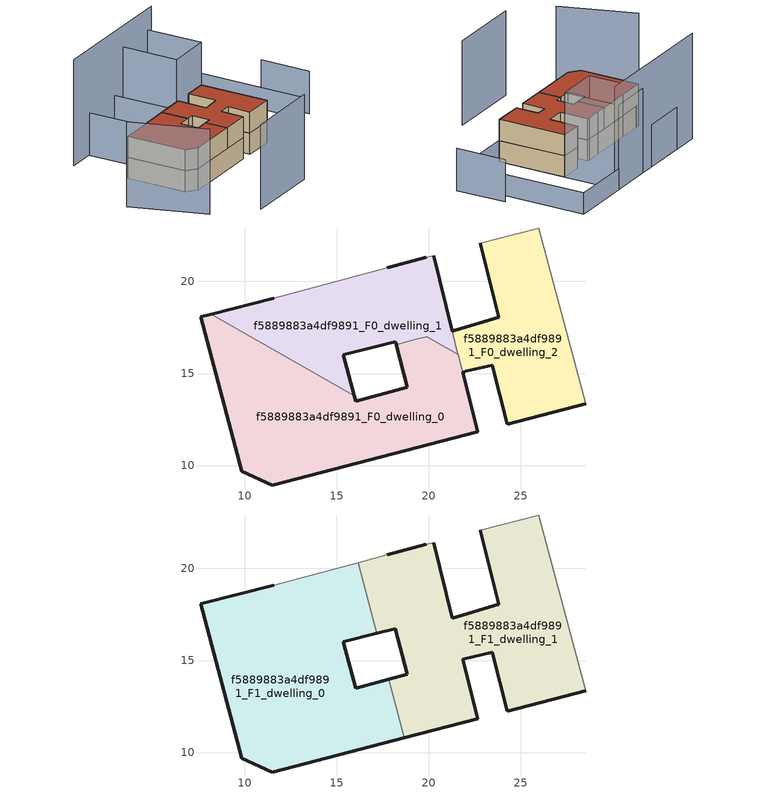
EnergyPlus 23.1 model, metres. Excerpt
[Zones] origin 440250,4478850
f5889883a4df9891_F0_dwelling_0
 floor ground (EU_floor_Construction): 22.66,11.84 21.62,16.02 19.91,17 19.3,16.85 18.23,16.57 18.84,14.25 16.04,13.49 15.96,13.78 8.18,18.23 7.62,18.09 9.84,9.7 11.5,8.94 z0
 wall outside (EU_wall_Construction): 21.85,15.07 22.66,11.84 11.5,8.94 9.84,9.7 7.62,18.09 8.18,18.23 / 15.96,13.78 16.04,13.49 18.84,14.25 18.23,16.57 z0:3; 21.85,15.07,3 21.85,15.08,0 21.85,15.07,0; 19.9,17,3 19.9,17,0 19.91,17,0
 wall to f5889883a4df9891_F0_dwelling_1 (EU_wall_Construction): 18.23,16.57 19.3,16.85 19.9,17 / 8.18,18.23 15.96,13.78 / 19.91,17 21.58,16.05 z0:3; 21.58,16.05,3 21.58,16.05,0 21.58,16.04,0
 wall to f5889883a4df9891_F0_dwelling_2 (EU_wall_Construction): 21.58,16.04 21.62,16.02 21.85,15.08 z0:3
 ceiling adiabatic (EU_roof_Construction): 21.51,16.09 19.9,17 19.3,16.85 19.91,17 z3
f5889883a4df9891_F0_dwelling_1
 floor ground (EU_floor_Construction): 21.58,16.05 21.28,17.31 20.28,21.39 19.88,21.31 17.74,20.74 11.57,19.1 8.18,18.23 15.96,13.78 15.37,16.01 18.19,16.73 18.23,16.57 19.3,16.85 19.9,17 z0
 wall outside (EU_wall_Construction): 8.18,18.23 11.57,19.1 / 17.74,20.74 19.88,21.31 / 20.28,21.39 21.28,17.31 / 18.23,16.58 18.19,16.73 15.37,16.01 15.96,13.78 z0:3; 21.28,17.3,3 21.28,17.31,0 21.28,17.3,0; 18.23,16.58,3 18.23,16.57,0 18.23,16.58,0
 wall adiabatic (EU_wall_Construction): 11.57,19.1 17.74,20.74 / 19.88,21.31 20.28,21.39 z0:3
 wall to f5889883a4df9891_F0_dwelling_2 (EU_wall_Construction): 21.28,17.3 21.58,16.04 z0:3
f5889883a4df9891_F0_dwelling_2
 floor ground (EU_floor_Construction): 28.53,13.37 25.98,22.9 22.82,22.06 23.82,18.05 21.43,17.35 21.42,17.34 21.28,17.3 21.58,16.04 21.62,16.02 21.85,15.08 21.97,15.11 22,15.11 23.46,15.44 24.28,12.25 z0
 wall outside (EU_wall_Construction): 28.53,13.37 24.28,12.25 23.46,15.44 22,15.11 21.97,15.11 / 21.97,15.1 21.85,15.08 / 21.28,17.3 21.42,17.34 21.43,17.35 / 21.44,17.35 23.82,18.05 22.82,22.06 z0:3; 21.97,15.1,3 21.97,15.11,0 21.97,15.1,0; 21.44,17.35,3 21.43,17.35,0 21.44,17.35,0
 wall adiabatic (EU_wall_Construction): 22.82,22.06 25.98,22.9 28.53,13.37 z0:3
f5889883a4df9891_F1_dwelling_0
 floor to f5889883a4df9891_F0_dwelling_0 (EU_floor_Construction): 18.67,10.81 17.84,13.98 16.04,13.49 15.96,13.78 8.18,18.23 7.62,18.09 9.84,9.7 11.5,8.94 z3
 floor to f5889883a4df9891_F0_dwelling_1 (EU_floor_Construction): 15.96,13.78 15.37,16.01 17.18,16.47 16.17,20.32 11.57,19.1 8.18,18.23 z3
 wall outside (EU_wall_Construction): 17.18,16.47 15.37,16.01 16.04,13.49 17.84,13.98 / 18.67,10.81 11.5,8.94 9.84,9.7 7.62,18.09 11.57,19.1 z3:6
 wall adiabatic (EU_wall_Construction): 11.57,19.1 16.17,20.32 z3:6
 wall to f5889883a4df9891_F1_dwelling_1 (EU_wall_Construction): 16.17,20.32 17.18,16.47 / 17.84,13.98 18.67,10.81 z3:6
 roof outside (EU_roof_Construction): 16.17,20.32 17.18,16.47 15.37,16.01 16.04,13.49 17.84,13.98 18.67,10.81 11.5,8.94 9.84,9.7 7.62,18.09 11.57,19.1 z6
f5889883a4df9891_F1_dwelling_1
 floor to f5889883a4df9891_F0_dwelling_1 (EU_floor_Construction): 21.58,16.05 20.28,21.39 19.88,21.31 17.74,20.74 16.17,20.32 17.18,16.47 18.19,16.73 18.23,16.58 19.3,16.85 19.9,17 z3
 floor to f5889883a4df9891_F0_dwelling_2 (EU_floor_Construction): 28.53,13.37 25.98,22.9 22.82,22.06 23.82,18.05 21.44,17.35 21.42,17.34 21.28,17.3 21.58,16.04 21.62,16.02 21.85,15.08 23.46,15.44 24.28,12.25 z3
 floor to f5889883a4df9891_F0_dwelling_0 (EU_floor_Construction): 22.66,11.84 21.62,16.02 21.51,16.09 19.9,17 19.3,16.85 18.23,16.57 18.84,14.25 17.84,13.98 18.67,10.81 z3
 wall outside (EU_wall_Construction): 17.84,13.98 18.84,14.25 18.19,16.73 17.18,16.47 / 17.74,20.74 19.88,21.31 / 20.28,21.39 21.28,17.3 23.82,18.05 22.82,22.06 / 28.53,13.37 24.28,12.25 23.46,15.44 21.85,15.08 22.66,11.84 18.67,10.81 z3:6
 wall adiabatic (EU_wall_Construction): 16.17,20.32 17.74,20.74 / 19.88,21.31 20.28,21.39 / 22.82,22.06 25.98,22.9 28.53,13.37 z3:6
 roof outside (EU_roof_Construction): 25.98,22.9 28.53,13.37 24.28,12.25 23.46,15.44 21.85,15.08 22.66,11.84 18.67,10.81 17.84,13.98 18.84,14.25 18.19,16.73 17.18,16.47 16.17,20.32 17.74,20.74 19.88,21.31 20.28,21.39 21.28,17.3 23.82,18.05 22.82,22.06 z6
shading: 12.82,-1.13 23.62,1.71 / 1.18,11.74 7.11,2.48 / 19.88,21.29 17.83,29.09 / 17.83,29.09 23.94,30.69 / 23.94,30.69 25.99,22.89 / 25.99,22.89 19.88,21.29 z0:12; 32.66,32.98 37.21,15.55 / 37.21,15.55 28.45,13.26 / 28.45,13.26 23.9,30.7 / 23.9,30.7 32.66,32.98 z0:3; 38.95,16.03 37.14,23.04 / 15.66,28.55 17.74,20.74 / 17.74,20.74 11.5,19.07 / 11.5,19.07 9.41,26.89 / 9.41,26.89 15.66,28.55 z0:6; 24.89,30.92 5.6,25.87 z0:15
[Building]
EU S2 Campaign: North Axis=0; Terrain=City; Solar Distribution=FullExterior
[Site:Location]
Madrid: Latitude=40.5; Longitude=-3.5; Time Zone=1; Elevation=609
[SizingPeriod:WeatherFileDays]
AnnualSizingPeriod: Begin Month=1; Begin Day of Month=1; End Month=12; End Day of Month=31; Day of Week for Start Day=Monday; Use Weather File Daylight Saving Period=No; Use Weather File Rain and Snow Indicators=No
[MATERIAL]
EU_InternalMass_Material: Roughness=MediumRough; Thickness=0.1; Conductivity=1; Density=1800; Specific Heat=900; Thermal Absorptance=0.9; Solar Absorptance=0.7; Visible Absorptance=0.7
[MATERIAL:NOMASS] Roughness=MediumRough; Thermal Absorptance=0.9; Solar Absorptance=0.7; Visible Absorptance=0.7
Name | Thermal Resistance
EU_wall_NoMass | 0.419739
EU_roof_NoMass | 0.352165
EU_floor_NoMass | 0.608284
[CONSTRUCTION]
EU_wall_Construction: EU_wall_NoMass
EU_roof_Construction: EU_roof_NoMass
EU_floor_Construction: EU_floor_NoMass
EU_InternalMass_Construction: EU_InternalMass_Material
[ZONE] Type=1; Multiplier=1; Ceiling Height=autocalculate; Floor Area=autocalculate; Part of Total Floor Area=Yes
Name | Volume
f5889883a4df9891_F0_dwelling_0 | 221.594
f5889883a4df9891_F1_dwelling_0 | 243.168
f5889883a4df9891_F0_dwelling_1 | 136.979
f5889883a4df9891_F1_dwelling_1 | 243.169
f5889883a4df9891_F0_dwelling_2 | 127.771
[INTERNALMASS] Construction=EU_InternalMass_Construction
Name | Zone or ZoneList | Surface Area
f5889883a4df9891_F0_dwelling_0_EU_InternalMass | f5889883a4df9891_F0_dwelling_0 | 73.8636
f5889883a4df9891_F0_dwelling_1_EU_InternalMass | f5889883a4df9891_F0_dwelling_1 | 45.66
f5889883a4df9891_F0_dwelling_2_EU_InternalMass | f5889883a4df9891_F0_dwelling_2 | 42.5902
f5889883a4df9891_F1_dwelling_0_EU_InternalMass | f5889883a4df9891_F1_dwelling_0 | 81.0561
f5889883a4df9891_F1_dwelling_1_EU_InternalMass | f5889883a4df9891_F1_dwelling_1 | 81.0565
[OTHEREQUIPMENT] Fuel Type=Electricity; Design Level Calculation Method=Watts/Area; Power per Zone Floor Area=1; Fraction Latent=0; Fraction Radiant=0; Fraction Lost=0; Carbon Dioxide Generation Rate=0; EndUse Subcategory=EU_Step8_InternalGains
Name | Zone or ZoneList or Space or SpaceList | Schedule
EU_Step8_InternalGain_f5889883a4df9891_F0_dwelling_0_f000 | f5889883a4df9891_F0_dwelling_0 | EU_Step8_GainSchedule_f5889883a4df9891_F0_dwelling_0_f000
EU_Step8_InternalGain_f5889883a4df9891_F0_dwelling_1_f000 | f5889883a4df9891_F0_dwelling_1 | EU_Step8_GainSchedule_f5889883a4df9891_F0_dwelling_1_f000
EU_Step8_InternalGain_f5889883a4df9891_F0_dwelling_2_f000 | f5889883a4df9891_F0_dwelling_2 | EU_Step8_GainSchedule_f5889883a4df9891_F0_dwelling_2_f000
EU_Step8_InternalGain_f5889883a4df9891_F1_dwelling_0_f000 | f5889883a4df9891_F1_dwelling_0 | EU_Step8_GainSchedule_f5889883a4df9891_F1_dwelling_0_f000
EU_Step8_InternalGain_f5889883a4df9891_F1_dwelling_1_f000 | f5889883a4df9891_F1_dwelling_1 | EU_Step8_GainSchedule_f5889883a4df9891_F1_dwelling_1_f000
[ZONEVENTILATION:DESIGNFLOWRATE] Schedule=EU_AlwaysOn; Design Flow Rate Calculation Method=AirChanges/Hour; Air Changes per Hour=0.703302; Ventilation Type=Natural; Fan Pressure Rise=0; Fan Total Efficiency=1; Constant Term Coefficient=1; Temperature Term Coefficient=0; Velocity Term Coefficient=0; Velocity Squared Term Coefficient=0; Minimum Indoor Temperature=-100; Maximum Indoor Temperature=100; Delta Temperature=-100; Minimum Outdoor Temperature=-100; Maximum Outdoor Temperature=100; Maximum Wind Speed=40
Name | Zone or ZoneList or Space or SpaceList
EU_ConstantAir_f5889883a4df9891_F0_dwelling_0 | f5889883a4df9891_F0_dwelling_0
EU_ConstantAir_f5889883a4df9891_F0_dwelling_1 | f5889883a4df9891_F0_dwelling_1
EU_ConstantAir_f5889883a4df9891_F0_dwelling_2 | f5889883a4df9891_F0_dwelling_2
EU_ConstantAir_f5889883a4df9891_F1_dwelling_0 | f5889883a4df9891_F1_dwelling_0
EU_ConstantAir_f5889883a4df9891_F1_dwelling_1 | f5889883a4df9891_F1_dwelling_1
[HVACTEMPLATE:THERMOSTAT] Constant Heating Setpoint=20; Constant Cooling Setpoint=50
EU_HeatOnly_f5889883a4df9891_F0_dwelling_0; EU_HeatOnly_f5889883a4df9891_F0_dwelling_1; EU_HeatOnly_f5889883a4df9891_F0_dwelling_2; EU_HeatOnly_f5889883a4df9891_F1_dwelling_0; EU_HeatOnly_f5889883a4df9891_F1_dwelling_1
[HVACTEMPLATE:ZONE:IDEALLOADSAIRSYSTEM] System Availability Schedule=EU_AlwaysOn; Maximum Heating Supply Air Temperature=50; Minimum Cooling Supply Air Temperature=13; Maximum Heating Supply Air Humidity Ratio=0.0156; Minimum Cooling Supply Air Humidity Ratio=0.0077; Heating Limit=NoLimit; Cooling Limit=NoLimit; Heating Availability Schedule=EU_AlwaysOn; Cooling Availability Schedule=EU_CoolingOff; Dehumidification Control Type=ConstantSensibleHeatRatio; Cooling Sensible Heat Ratio=0.7; Dehumidification Setpoint=60; Humidification Control Type=None; Humidification Setpoint=30; Outdoor Air Method=None; Outdoor Air Flow Rate per Person=0.00944; Outdoor Air Flow Rate per Zone Floor Area=0; Outdoor Air Flow Rate per Zone=0; Demand Controlled Ventilation Type=None; Outdoor Air Economizer Type=NoEconomizer; Heat Recovery Type=None; Sensible Heat Recovery Effectiveness=0.7; Latent Heat Recovery Effectiveness=0.65
Name | Template Thermostat
f5889883a4df9891_F0_dwelling_0 | EU_HeatOnly_f5889883a4df9891_F0_dwelling_0
f5889883a4df9891_F0_dwelling_1 | EU_HeatOnly_f5889883a4df9891_F0_dwelling_1
f5889883a4df9891_F0_dwelling_2 | EU_HeatOnly_f5889883a4df9891_F0_dwelling_2
f5889883a4df9891_F1_dwelling_0 | EU_HeatOnly_f5889883a4df9891_F1_dwelling_0
f5889883a4df9891_F1_dwelling_1 | EU_HeatOnly_f5889883a4df9891_F1_dwelling_1
[SIZING:ZONE] Zone Cooling Design Supply Air Temperature Input Method=SupplyAirTemperature; Zone Cooling Design Supply Air Temperature=13; Zone Heating Design Supply Air Temperature Input Method=SupplyAirTemperature; Zone Heating Design Supply Air Temperature=50; Zone Cooling Design Supply Air Humidity Ratio=0.008; Zone Heating Design Supply Air Humidity Ratio=0.008; Cooling Design Air Flow Method=DesignDay; Cooling Design Air Flow Rate=0; Cooling Minimum Air Flow per Zone Floor Area=0.000762; Cooling Minimum Air Flow=0; Cooling Minimum Air Flow Fraction=0.2; Heating Design Air Flow Method=DesignDay; Heating Design Air Flow Rate=0; Heating Maximum Air Flow per Zone Floor Area=0.002032; Heating Maximum Air Flow=0.141576; Heating Maximum Air Flow Fraction=0.3; Account for Dedicated Outdoor Air System=No; Dedicated Outdoor Air System Control Strategy=NeutralSupplyAir; Dedicated Outdoor Air Low Setpoint Temperature for Design=autosize; Dedicated Outdoor Air High Setpoint Temperature for Design=autosize; Zone Load Sizing Method=Sensible Load Only No Latent Load; Zone Latent Cooling Design Supply Air Humidity Ratio Input Method=HumidityRatioDifference; Zone Cooling Design Supply Air Humidity Ratio Difference=0.005; Zone Latent Heating Design Supply Air Humidity Ratio Input Method=HumidityRatioDifference; Zone Humidification Design Supply Air Humidity Ratio Difference=0.005
f5889883a4df9891_F0_dwelling_0; f5889883a4df9891_F0_dwelling_1; f5889883a4df9891_F0_dwelling_2; f5889883a4df9891_F1_dwelling_0; f5889883a4df9891_F1_dwelling_1
[SCHEDULE:CONSTANT]
Name | Hourly Value
EU_AlwaysOn | 1
EU_CoolingOff | 0
[SCHEDULE:FILE] Column Number=1; Rows to Skip at Top=0; Number of Hours of Data=8760; Column Separator=Comma; Interpolate to Timestep=No; Minutes per Item=60; Adjust Schedule for Daylight Savings=Yes
Name | File
EU_Step8_GainSchedule_f5889883a4df9891_F0_dwelling_0_f000 | ../../schedules/f5889883a4df9891/f5889883a4df9891_F0_dwelling_0_f000_gain.csv
EU_Step8_GainSchedule_f5889883a4df9891_F0_dwelling_1_f000 | ../../schedules/f5889883a4df9891/f5889883a4df9891_F0_dwelling_1_f000_gain.csv
EU_Step8_GainSchedule_f5889883a4df9891_F0_dwelling_2_f000 | ../../schedules/f5889883a4df9891/f5889883a4df9891_F0_dwelling_2_f000_gain.csv
EU_Step8_GainSchedule_f5889883a4df9891_F1_dwelling_0_f000 | ../../schedules/f5889883a4df9891/f5889883a4df9891_F1_dwelling_0_f000_gain.csv
EU_Step8_GainSchedule_f5889883a4df9891_F1_dwelling_1_f000 | ../../schedules/f5889883a4df9891/f5889883a4df9891_F1_dwelling_1_f000_gain.csv
